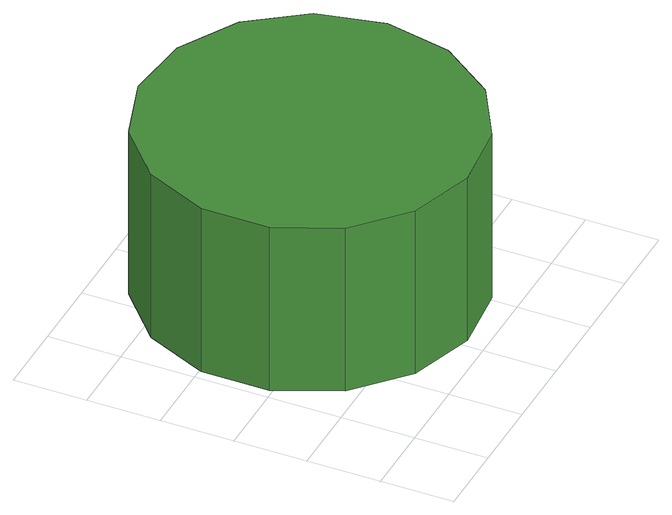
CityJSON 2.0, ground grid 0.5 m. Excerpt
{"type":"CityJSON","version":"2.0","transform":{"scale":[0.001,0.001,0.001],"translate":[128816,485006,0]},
"CityObjects":{
"tree1":{"type":"SolitaryVegetationObject","attributes":{"function":"something"},"geometry":[{"type":"MultiSurface","lod":"1","boundaries":[[[0,1,2,3,4,5,6,7,8,9,10,11,12,13,14]],[[15,16,17,18,19,20,21,22,23,24,25,26,27,28,29]],[[0,29,28,1]],[[1,28,27,2]],[[2,27,26,3]],[[3,26,25,4]],[[4,25,24,5]],[[5,24,23,6]],[[6,23,22,7]],[[7,22,21,8]],[[8,21,20,9]],[[9,20,19,10]],[[10,19,18,11]],[[11,18,17,12]],[[12,17,16,13]],[[13,16,15,14]],[[14,15,29,0]]]}]}
},
"vertices":[
[2306,1257,1639],[2209,1716,1639],[1933,2096,1639],[1526,2330,1639],[1059,2380,1639],[613,2234,1639],[264,1920,1639],[73,1491,1639],[73,1022,1639],[264,593,1639],[613,279,1639],[1059,134,1639],[1526,183,1639],[1933,418,1639],[2209,798,1639],[2209,798,389],[1933,418,389],[1526,183,389],[1059,134,389],[613,279,389],[264,593,389],[73,1022,389],[73,1491,389],[264,1920,389],[613,2234,389],[1059,2380,389],[1526,2330,389],[1933,2096,389],[2209,1716,389],[2306,1257,389]
]}
